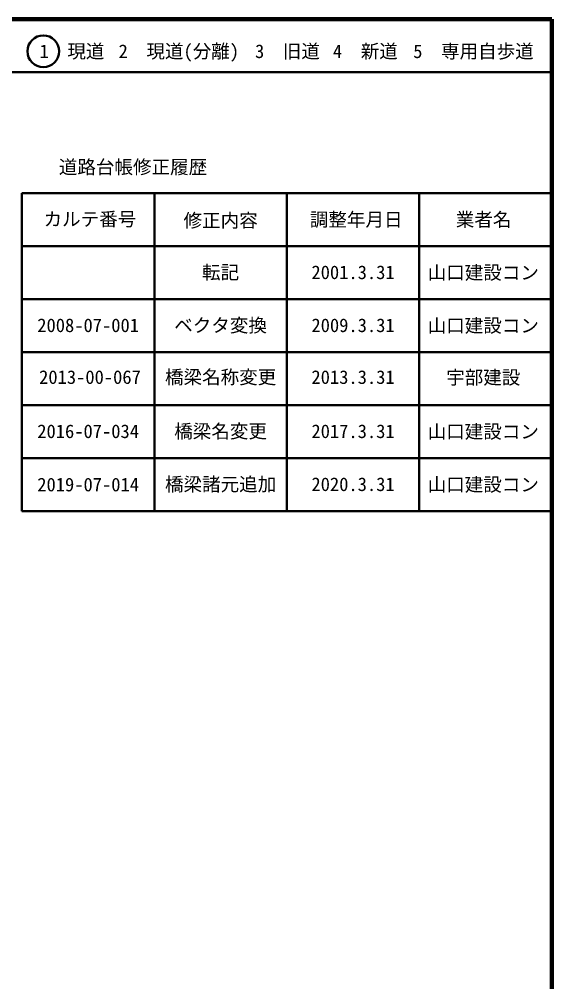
# Model space of a CAD drawing. Units: millimetres on the paper, enlarged 1000 times. Extents: x 40000 to 680000, y 20000 to 380000.
# Drawn here: x 579500 to 680000, y 198357 to 380000 of the extents above; entities that cross this region are included whole.
import ezdxf
from ezdxf.enums import TextEntityAlignment as Align

# ---------------------------------------------------------------- set-up
doc = ezdxf.new("R2010")
doc.units = ezdxf.units.MM
doc.header["$LTSCALE"] = 1000
for name, color, linetype, lineweight in [('M-TTL', 2, 'Continuous', 140), ('M-TTL-FRAM', 2, 'Continuous', 50), ('M-TTL-LINE', 7, 'Continuous', 50)]:
    doc.layers.add(name, color=color, linetype=linetype, lineweight=lineweight)
doc.layers.add('M-TTL-TXT', color=7, linetype='Continuous')
doc.styles.add('ＭＳ ゴシック', font='')
doc.styles.get('ＭＳ ゴシック').set_extended_font_data('MS Gothic')

msp = doc.modelspace()

# ---------------------------------------------------------------- linework, layer by layer
at = {"layer": 'M-TTL'}
for p, q in [((680000, 380000), (40000, 380000)), ((680000, 20000), (680000, 380000))]:
    msp.add_line(p, q, dxfattribs=at)
at = {"layer": 'M-TTL-FRAM'}
for p, q in [((580000, 347197), (580000, 287197)), ((580000, 347197), (680000, 347197)), ((580000, 287197), (680000, 287197))]:
    msp.add_line(p, q, dxfattribs=at)
at = {"layer": 'M-TTL-LINE'}
for p, q in [((40000, 370000), (680000, 370000)), ((605000, 347197), (605000, 287197)), ((630000, 347197), (630000, 287197)), ((655000, 347197), (655000, 287197)), ((580000, 337197), (680000, 337197)), ((580000, 327197), (680000, 327197)), ((580000, 317197), (680000, 317197)), ((580000, 307197), (680000, 307197)), ((580000, 297197), (680000, 297197))]:
    msp.add_line(p, q, dxfattribs=at)
msp.add_circle((584031, 373958), 3000, dxfattribs=at)

# ---------------------------------------------------------------- texts
at = {"layer": 'M-TTL-TXT', "style": 'ＭＳ ゴシック'}
for s, p in [('1\u3000現道', (589448, 373958)), ('2\u3000現道(分離)', (609619, 373958)), ('3\u3000旧道', (630121, 373958)), ('4\u3000新道', (644824, 373958)), ('5\u3000専用自歩道', (665228, 373958)), ('道路台帳修正履歴', (600968, 352113)), ('カルテ番号', (592839, 342277)), ('修正内容', (617509, 342023)), ('調整年月日', (643089, 342197)), ('業者名', (667134, 342197)), ('転記', (617500, 332245)), ('2001.3.31', (642500, 332245)), ('山口建設コン', (667077, 332189)), ('2008-07-001', (592500, 322245)), ('ベクタ変換', (617500, 322245)), ('2009.3.31', (642500, 322245)), ('山口建設コン', (667077, 322189)), ('2016-07-034', (592500, 302245)), ('橋梁名変更', (617500, 302245)), ('2017.3.31', (642500, 302245)), ('山口建設コン', (667077, 302189)), ('2019-07-014', (592500, 292189)), ('橋梁諸元追加', (617500, 292245)), ('2020.3.31', (642500, 292245)), ('山口建設コン', (667077, 292189))]:
    msp.add_text(s, height=2566, dxfattribs=at).set_placement(p, align=Align.MIDDLE_CENTER)
msp.add_text('2013-00-067', height=2566, dxfattribs=at).set_placement((583248, 310414), align=Align.BOTTOM_LEFT)
for s, p in [('橋梁名称変更', (617500, 310414)), ('2013.3.31', (642500, 310414)), ('宇部建設', (667077, 310357))]:
    msp.add_text(s, height=2566, dxfattribs=at).set_placement(p, align=Align.BOTTOM_CENTER)

doc.saveas('drawing.dxf')
